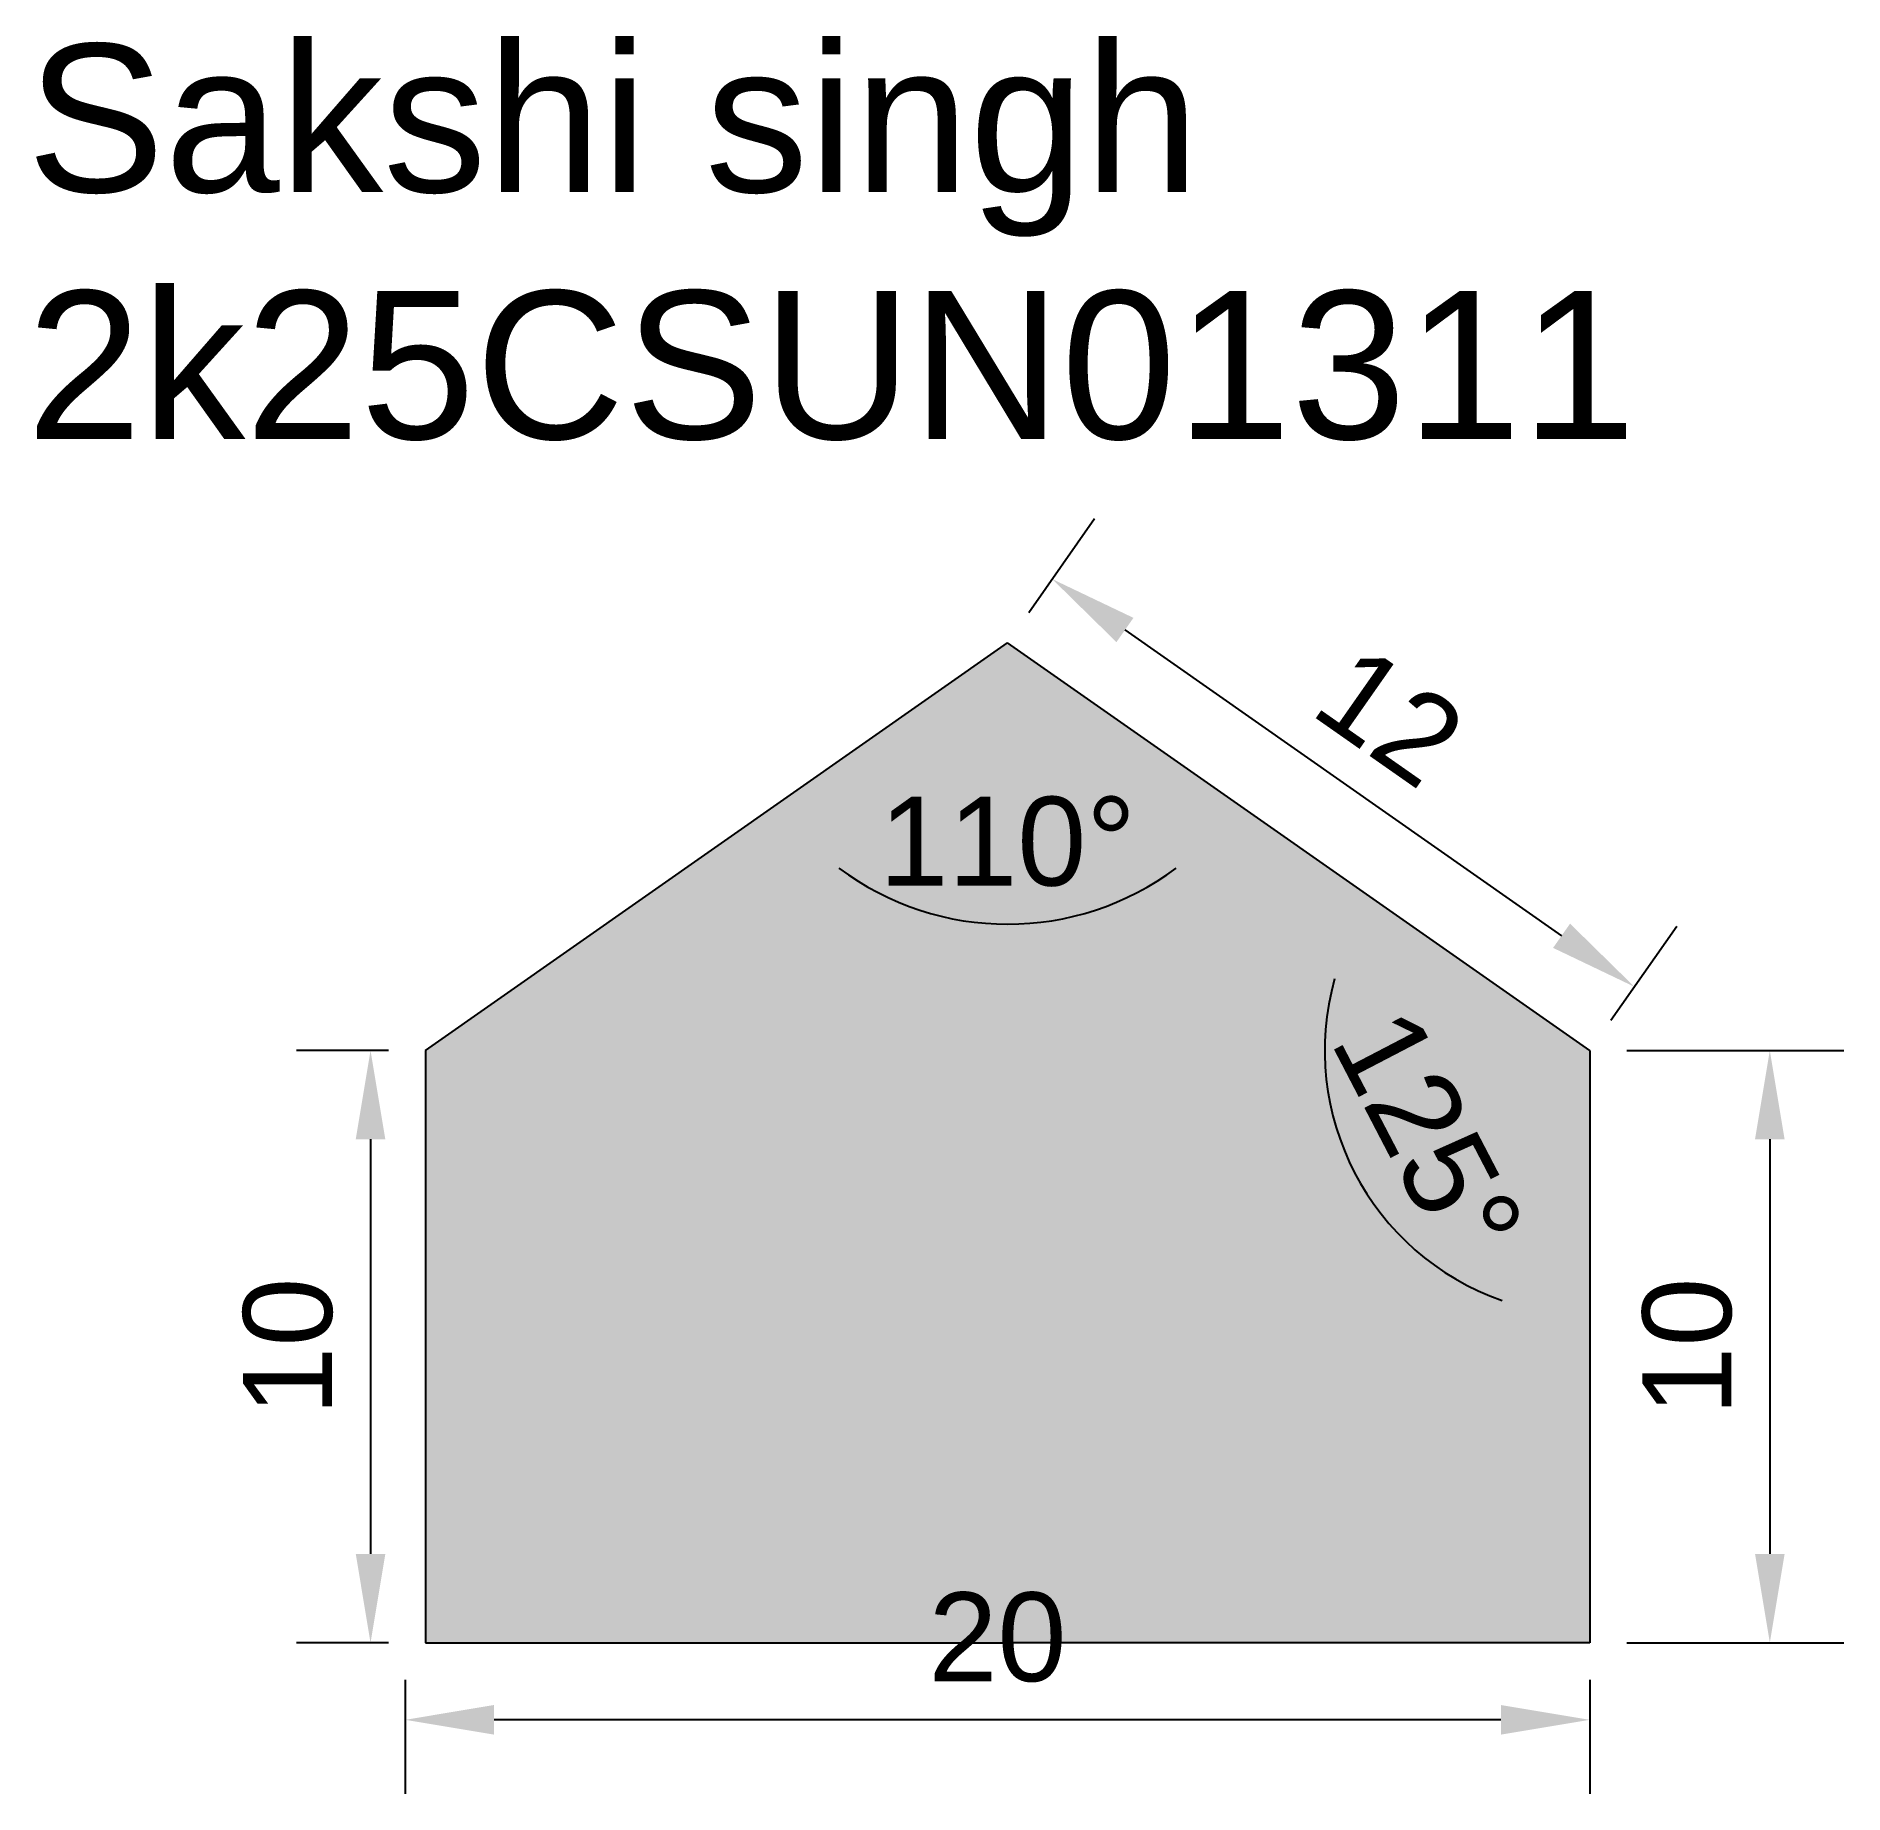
# Model space of a CAD drawing. Header units: millimetres. Extents: x 2574.3 to 2604.8, y 2085 to 2114.7.
import ezdxf

# ---------------------------------------------------------------- set-up
doc = ezdxf.new("R2010")
doc.units = ezdxf.units.MM
doc.styles.get("Standard").update_dxf_attribs({"font": 'arial.ttf'})
doc.dimstyles.new('ISO-25', dxfattribs={"dimtxt": 1.5, "dimasz": 1.5, "dimexe": 1.25, "dimexo": 0.625, "dimtad": 1, "dimtxsty": 'Standard', "dimcen": 2.5, "dimadec": 0, "dimazin": 0, "dimtfac": 1, "dimtmove": 0, "dimatfit": 3, "dimfxl": 1, "dimarcsym": 0})

# ---------------------------------------------------------------- blocks, each defined once
blk = doc.blocks.new('*D2')
at = {"color": 0, "lineweight": -2, "transparency": 16777216}
for p, q in [((2580.219, 2097.564), (2578.667, 2097.564)), ((2579.917, 2096.064), (2579.917, 2089.064)), ((2580.219, 2087.564), (2578.667, 2087.564))]:
    blk.add_line(p, q, dxfattribs=at)
at = {"color": 0, "transparency": 16777216}
for points in [[(2579.667, 2096.064), (2580.167, 2096.064), (2579.917, 2097.564)], [(2579.667, 2089.064), (2580.167, 2089.064), (2579.917, 2087.564)]]:
    blk.add_solid(points, dxfattribs=at)
at = {"layer": 'Defpoints', "color": 0, "transparency": 16777216}
for p in [(2580.844, 2097.564), (2579.917, 2087.564), (2580.844, 2087.564)]:
    blk.add_point(p, dxfattribs=at)
at = {"color": 0, "transparency": 16777216, "insert": (2578.526, 2092.564), "char_height": 1.5, "attachment_point": 5, "rotation": 90}
blk.add_mtext('10', dxfattribs=at)
blk = doc.blocks.new('*D3')
at = {"color": 0, "lineweight": -2, "transparency": 16777216}
for p, q in [((2580.503, 2086.939), (2580.503, 2085.013)), ((2600.503, 2086.939), (2600.503, 2085.013)), ((2599.003, 2086.263), (2582.003, 2086.263))]:
    blk.add_line(p, q, dxfattribs=at)
at = {"color": 0, "transparency": 16777216}
for points in [[(2582.003, 2086.513), (2582.003, 2086.013), (2580.503, 2086.263)], [(2599.003, 2086.513), (2599.003, 2086.013), (2600.503, 2086.263)]]:
    blk.add_solid(points, dxfattribs=at)
at = {"layer": 'Defpoints', "color": 0, "transparency": 16777216}
for p in [(2580.503, 2087.564), (2600.503, 2087.564), (2580.503, 2086.263)]:
    blk.add_point(p, dxfattribs=at)
at = {"color": 0, "transparency": 16777216, "insert": (2590.503, 2087.654), "char_height": 1.5, "attachment_point": 5}
blk.add_mtext('20', dxfattribs=at)
blk = doc.blocks.new('*D4')
at = {"color": 0, "lineweight": -2, "transparency": 16777216}
blk.add_arc((2600.503, 2097.564), 4.474, 164.3028, 250.6972, dxfattribs=at)
at = {"color": 0, "transparency": 16777216}
for points in [[(2595.971, 2098.882), (2596.423, 2098.667), (2596.839, 2100.13)], [(2599.067, 2093.589), (2598.983, 2093.096), (2600.503, 2093.091)]]:
    blk.add_solid(points, dxfattribs=at)
at = {"layer": 'Defpoints', "color": 0, "transparency": 16777216}
for p in [(2590.674, 2104.447), (2600.503, 2097.564), (2600.503, 2097.564), (2596.06, 2097.045), (2600.503, 2087.564)]:
    blk.add_point(p, dxfattribs=at)
at = {"color": 0, "transparency": 16777216, "insert": (2597.769, 2096.141), "char_height": 1.5, "attachment_point": 5, "rotation": 297.5}
blk.add_mtext('125°', dxfattribs=at)
blk = doc.blocks.new('*D5')
at = {"color": 0, "lineweight": -2, "transparency": 16777216}
blk.add_arc((2590.674, 2104.447), 4.751, 233.1663, 306.8337, dxfattribs=at)
at = {"color": 0, "transparency": 16777216}
for points in [[(2587.646, 2100.471), (2588.005, 2100.819), (2586.782, 2101.722)], [(2593.342, 2100.819), (2593.701, 2100.471), (2594.565, 2101.722)]]:
    blk.add_solid(points, dxfattribs=at)
at = {"layer": 'Defpoints', "color": 0, "transparency": 16777216}
for p in [(2590.674, 2104.447), (2590.674, 2104.447), (2589.179, 2099.937), (2580.844, 2097.564), (2600.503, 2097.564)]:
    blk.add_point(p, dxfattribs=at)
at = {"color": 0, "transparency": 16777216, "insert": (2590.674, 2101.087), "char_height": 1.5, "attachment_point": 5}
blk.add_mtext('110°', dxfattribs=at)
blk = doc.blocks.new('*D6')
at = {"color": 0, "lineweight": -2, "transparency": 16777216}
for p, q in [((2591.032, 2104.959), (2592.144, 2106.547)), ((2592.656, 2104.663), (2600.028, 2099.501)), ((2600.862, 2098.076), (2601.974, 2099.664))]:
    blk.add_line(p, q, dxfattribs=at)
at = {"color": 0, "transparency": 16777216}
for points in [[(2592.799, 2104.868), (2592.512, 2104.458), (2591.427, 2105.523)], [(2600.172, 2099.705), (2599.885, 2099.296), (2601.257, 2098.64)]]:
    blk.add_solid(points, dxfattribs=at)
at = {"layer": 'Defpoints', "color": 0, "transparency": 16777216}
for p in [(2590.674, 2104.447), (2601.257, 2098.64), (2600.503, 2097.564)]:
    blk.add_point(p, dxfattribs=at)
at = {"color": 0, "transparency": 16777216, "insert": (2597.132, 2103.211), "char_height": 1.5, "attachment_point": 5, "rotation": 325}
blk.add_mtext('12', dxfattribs=at)
blk = doc.blocks.new('*D7')
at = {"color": 0, "lineweight": -2, "transparency": 16777216}
for p, q in [((2601.128, 2097.564), (2604.795, 2097.564)), ((2603.545, 2096.064), (2603.545, 2089.064)), ((2601.128, 2087.564), (2604.795, 2087.564))]:
    blk.add_line(p, q, dxfattribs=at)
at = {"color": 0, "transparency": 16777216}
for points in [[(2603.295, 2096.064), (2603.795, 2096.064), (2603.545, 2097.564)], [(2603.295, 2089.064), (2603.795, 2089.064), (2603.545, 2087.564)]]:
    blk.add_solid(points, dxfattribs=at)
at = {"layer": 'Defpoints', "color": 0, "transparency": 16777216}
for p in [(2600.503, 2097.564), (2600.503, 2087.564), (2603.545, 2087.564)]:
    blk.add_point(p, dxfattribs=at)
at = {"color": 0, "transparency": 16777216, "insert": (2602.154, 2092.564), "char_height": 1.5, "attachment_point": 5, "rotation": 90}
blk.add_mtext('10', dxfattribs=at)

msp = doc.modelspace()

# ---------------------------------------------------------------- hatches: boundary and pattern name
h = msp.add_hatch(color=256)
h.set_gradient(color1=(0, 0, 255), color2=(255, 255, 0), tint=1)
h.paths.add_polyline_path([(2580.844, 2097.564), (2580.844, 2087.564), (2590.674, 2087.564), (2600.503, 2087.564), (2600.503, 2097.564), (2590.674, 2104.447)])

# ---------------------------------------------------------------- linework, layer by layer
for p, q in [((2580.844, 2097.564), (2590.674, 2104.447)), ((2600.503, 2097.564), (2590.674, 2104.447)), ((2580.844, 2097.564), (2580.844, 2087.564)), ((2600.503, 2097.564), (2600.503, 2087.564)), ((2580.844, 2087.564), (2590.674, 2087.564)), ((2600.503, 2087.564), (2590.674, 2087.564))]:
    msp.add_line(p, q)

# ---------------------------------------------------------------- texts
at = {"insert": (2574.112, 2114.556), "char_height": 2.5, "attachment_point": 1}
msp.add_mtext_dynamic_manual_height_columns('Sakshi singh\\P2k25CSUN01311', width=58.86589, gutter_width=12.5, heights=[0], dxfattribs=at)

# ---------------------------------------------------------------- dimensions: what is measured, and where the dimension line sits
dim = msp.add_aligned_dim(p1=(2590.674, 2104.447), p2=(2600.503, 2097.564), distance=1.314, dimstyle='ISO-25')
dim.commit()
dim.dimension.update_dxf_attribs({"geometry": '*D6', "text_midpoint": (2597.132, 2103.211)})
for base, line1, line2, picture, middle in [((2589.179, 2099.937), ((2600.503, 2097.564), (2590.674, 2104.447)), ((2580.844, 2097.564), (2590.674, 2104.447)), '*D5', (2590.674, 2101.087)), ((2596.06, 2097.045), ((2600.503, 2097.564), (2600.503, 2087.564)), ((2600.503, 2097.564), (2590.674, 2104.447)), '*D4', (2597.769, 2096.141))]:
    dim = msp.add_angular_dim_2l(base=base, line1=line1, line2=line2, dimstyle='ISO-25')
    dim.commit()
    dim.dimension.update_dxf_attribs({"geometry": picture, "text_midpoint": middle})
for base, p1, p2, picture, middle in [((2579.917, 2087.564), (2580.844, 2097.564), (2580.844, 2087.564), '*D2', (2578.526, 2092.564)), ((2603.545, 2087.564), (2600.503, 2097.564), (2600.503, 2087.564), '*D7', (2602.154, 2092.564))]:
    dim = msp.add_linear_dim(base=base, p1=p1, p2=p2, angle=90, dimstyle='ISO-25')
    dim.commit()
    dim.dimension.update_dxf_attribs({"geometry": picture, "text_midpoint": middle})
dim = msp.add_linear_dim(base=(2580.503, 2086.263), p1=(2600.503, 2087.564), p2=(2580.503, 2087.564), dimstyle='ISO-25')
dim.commit()
dim.dimension.update_dxf_attribs({"geometry": '*D3', "text_midpoint": (2590.503, 2087.654)})

doc.saveas('drawing.dxf')
